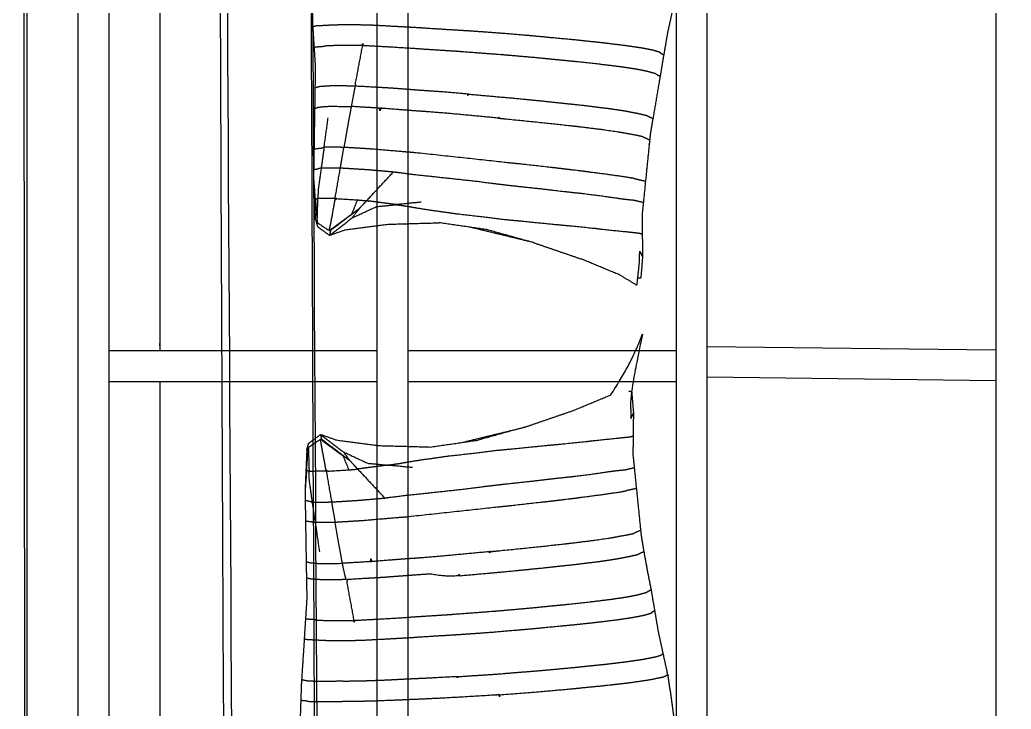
# Model space of a CAD drawing. Header units: millimetres. Extents: x 3429 to 24139, y -631 to 9878.
# Drawn here: x 7802.1 to 7899.2, y 3521.7 to 3589.3 of the extents above; entities that cross this region are included whole.
import ezdxf

# ---------------------------------------------------------------- set-up
doc = ezdxf.new("R2010")
doc.units = ezdxf.units.MM
for name, color, linetype, lineweight in [('multid_gorunus_3', 23, 'Continuous', 13), ('multid_gorunus_4', 15, 'Continuous', 9), ('multid_gorunus_5', 193, 'Continuous', 5), ('SINIR', 3, 'Continuous', 30)]:
    doc.layers.add(name, color=color, linetype=linetype, lineweight=lineweight)

# ---------------------------------------------------------------- blocks, each defined once
blk = doc.blocks.new('altlık')
at = {"layer": 'SINIR'}
blk.add_lwpolyline([(7202.782, 6086.191), (7625.316, 6086.278), (7625.32, 6186.272), (8675.317, 6186.268), (8675.317, 6032.385), (8986.536, 6032.385), (8986.536, 5221.917), (6926.031, 5220.474), (6925.315, 6086.134)], dxfattribs=at)
blk = doc.blocks.new('grup-1')
at = {"layer": 'multid_gorunus_3', "lineweight": -3}
for points, knots in [([(2560.456, 6033.167), (2560.499, 6034.164), (2560.541, 6035.16), (2560.585, 6036.175), (2560.628, 6037.19), (2560.621, 6037.639), (2560.614, 6038.087), (2560.598, 6039.086), (2560.582, 6040.085), (2560.55, 6042.082), (2560.519, 6044.08), (2560.503, 6045.078), (2560.487, 6046.077), (2560.471, 6047.095), (2560.455, 6048.114), (2560.518, 6049.094), (2560.58, 6050.074), (2560.644, 6051.074), (2560.708, 6052.074), (2560.836, 6054.074), (2560.964, 6056.074), (2560.979, 6056.309), (2560.994, 6056.545), (2561.02, 6057.325), (2561.047, 6058.105), (2561.09, 6059.396), (2561.133, 6060.688), (2561.129, 6061.433), (2561.126, 6062.179), (2561.122, 6062.969), (2561.118, 6063.758), (2561.125, 6063.985), (2561.133, 6064.212), (2561.177, 6065.499), (2561.22, 6066.786), (2561.241, 6067.541), (2561.263, 6068.295), (2561.291, 6069.317), (2561.32, 6070.34)], [-16, -16, -16, -15, -15, -14, -14, -13, -13, -12, -12, -11, -11, -10, -10, -9, -9, -8, -8, -7, -7, -6, -6, -5, -5, -4, -4, -3, -3, -2, -2, -1, -1, 0, 0, 1, 1, 2, 2, 3, 3, 3]), ([(2525.102, 6055.548), (2525.329, 6054.505), (2525.557, 6053.462), (2525.779, 6052.442), (2526.002, 6051.421), (2526.182, 6050.363), (2526.362, 6049.304), (2526.538, 6048.268), (2526.714, 6047.232), (2527.066, 6045.159), (2527.418, 6043.087), (2527.55, 6042.312), (2527.681, 6041.537), (2527.707, 6041.279), (2527.734, 6041.021), (2527.941, 6038.974), (2528.148, 6036.926), (2528.252, 6035.903), (2528.355, 6034.879), (2528.42, 6034.246), (2528.484, 6033.614), (2528.473, 6032.696), (2528.462, 6031.779), (2528.448, 6030.644), (2528.435, 6029.508), (2528.521, 6028.487), (2528.608, 6027.465), (2528.758, 6027.446), (2528.908, 6027.427)], [-7, -7, -7, -6, -6, -5, -5, -4, -4, -3, -3, -2, -2, -1, -1, 0, 0, 1, 1, 2, 2, 3, 3, 4, 4, 5, 5, 6, 6, 6.841825, 6.841825, 6.841825]), ([(2526.362, 6049.304), (2526.413, 6049.329), (2526.464, 6049.355), (2526.567, 6049.42), (2526.67, 6049.486), (2526.699, 6049.524), (2526.728, 6049.561), (2526.768, 6049.576), (2526.808, 6049.591), (2526.941, 6049.633), (2527.073, 6049.674), (2527.268, 6049.728), (2527.463, 6049.782), (2527.81, 6049.85), (2528.156, 6049.917), (2528.328, 6049.951), (2528.5, 6049.985), (2528.778, 6050.027), (2529.057, 6050.069), (2529.578, 6050.147), (2530.1, 6050.224), (2530.814, 6050.31), (2531.529, 6050.396), (2531.895, 6050.442), (2532.261, 6050.487), (2532.772, 6050.542), (2533.282, 6050.598), (2534.155, 6050.688), (2535.027, 6050.779), (2536.082, 6050.878), (2537.136, 6050.977), (2537.814, 6051.044), (2538.493, 6051.111), (2539.154, 6051.169), (2539.816, 6051.226), (2540.919, 6051.319), (2542.022, 6051.413), (2542.891, 6051.478), (2543.76, 6051.543), (2544.502, 6051.595), (2545.243, 6051.647), (2545.627, 6051.671), (2546.012, 6051.696), (2546.898, 6051.749), (2547.785, 6051.802), (2548.717, 6051.862), (2549.649, 6051.921), (2549.92, 6051.942), (2550.191, 6051.962), (2550.979, 6052.007), (2551.767, 6052.053), (2552.259, 6052.079), (2552.75, 6052.105), (2553.786, 6052.16), (2554.823, 6052.215), (2555.132, 6052.226), (2555.44, 6052.238), (2555.719, 6052.243), (2555.997, 6052.248), (2556.732, 6052.257), (2557.466, 6052.265), (2558.103, 6052.252), (2558.74, 6052.24), (2558.9, 6052.236), (2559.059, 6052.231), (2559.085, 6052.229), (2559.11, 6052.228), (2559.144, 6052.221), (2559.177, 6052.215), (2559.803, 6052.181), (2560.43, 6052.148), (2560.569, 6052.111), (2560.708, 6052.074)], [4, 4, 4, 5, 5, 6, 6, 7, 7, 8, 8, 9, 9, 10, 10, 11, 11, 12, 12, 13, 13, 14, 14, 15, 15, 16, 16, 17, 17, 18, 18, 19, 19, 20, 20, 21, 21, 22, 22, 23, 23, 24, 24, 25, 25, 26, 26, 27, 27, 28, 28, 29, 29, 30, 30, 31, 31, 32, 32, 33, 33, 34, 34, 35, 35, 36, 36, 37, 37, 38, 38, 39, 39, 40, 40, 40]), ([(2555.773, 6050.253), (2554.434, 6050.18), (2553.096, 6050.106), (2552.125, 6050.05), (2551.154, 6049.994), (2550.531, 6049.947), (2549.909, 6049.901), (2548.31, 6049.799), (2546.712, 6049.697), (2546.545, 6049.686), (2546.378, 6049.675), (2546.231, 6049.662), (2546.084, 6049.65), (2545.373, 6049.596), (2544.661, 6049.542), (2543.46, 6049.452), (2542.258, 6049.361), (2541.956, 6049.336), (2541.655, 6049.31), (2540.36, 6049.198), (2539.066, 6049.086), (2537.738, 6048.955), (2536.41, 6048.824), (2535.985, 6048.784), (2535.56, 6048.744), (2535.209, 6048.707), (2534.857, 6048.671), (2533.815, 6048.558), (2532.773, 6048.446), (2532.025, 6048.353), (2531.277, 6048.26), (2530.948, 6048.22), (2530.619, 6048.181), (2530.378, 6048.145), (2530.138, 6048.109), (2529.58, 6048.025), (2529.022, 6047.94), (2528.678, 6047.873), (2528.335, 6047.805), (2528.216, 6047.782), (2528.097, 6047.759), (2527.871, 6047.697), (2527.645, 6047.634), (2527.495, 6047.594), (2527.345, 6047.554), (2527.288, 6047.541), (2527.23, 6047.528), (2527.2, 6047.511), (2527.169, 6047.494), (2527.042, 6047.413), (2526.916, 6047.332), (2526.815, 6047.282), (2526.714, 6047.232)], [0, 0, 0, 1, 1, 2, 2, 3, 3, 4, 4, 5, 5, 6, 6, 7, 7, 8, 8, 9, 9, 10, 10, 11, 11, 12, 12, 13, 13, 14, 14, 15, 15, 16, 16, 17, 17, 18, 18, 19, 19, 20, 20, 21, 21, 22, 22, 23, 23, 24, 24, 25, 25, 26, 26, 26]), ([(2545.583, 6045.487), (2546.952, 6045.601), (2548.321, 6045.715), (2549.386, 6045.786), (2550.451, 6045.858), (2550.948, 6045.897), (2551.446, 6045.936), (2552.262, 6045.998), (2553.079, 6046.059), (2553.43, 6046.079), (2553.781, 6046.099), (2554.265, 6046.126), (2554.749, 6046.153), (2555.671, 6046.207), (2556.593, 6046.261), (2556.222, 6048.259), (2555.85, 6050.258)], [0, 0, 0, 1, 1, 2, 2, 3, 3, 4, 4, 5, 5, 6, 6, 7, 7, 8, 8, 8]), ([(2560.58, 6050.074), (2560.511, 6050.092), (2560.442, 6050.111), (2560.132, 6050.127), (2559.822, 6050.144), (2559.617, 6050.183), (2559.412, 6050.222), (2559.254, 6050.233), (2559.095, 6050.244), (2558.472, 6050.261), (2557.85, 6050.277), (2556.875, 6050.268), (2555.899, 6050.258)], [21, 21, 21, 22, 22, 23, 23, 24, 24, 25, 25, 26, 26, 27, 27, 27]), ([(2556.593, 6046.261), (2557.177, 6046.268), (2557.762, 6046.276), (2558.191, 6046.28), (2558.62, 6046.284), (2558.893, 6046.277), (2559.167, 6046.269), (2559.591, 6046.24), (2560.016, 6046.211), (2560.116, 6046.191), (2560.217, 6046.172), (2560.352, 6046.125), (2560.487, 6046.077)], [0, 0, 0, 1, 1, 2, 2, 3, 3, 4, 4, 5, 5, 6, 6, 6]), ([(2545.439, 6045.477), (2543.938, 6045.34), (2542.437, 6045.203), (2541.847, 6045.153), (2541.257, 6045.102), (2540.495, 6045.028), (2539.733, 6044.953), (2538.492, 6044.828), (2537.252, 6044.703), (2536.413, 6044.611), (2535.574, 6044.52), (2534.858, 6044.444), (2534.142, 6044.367), (2533.558, 6044.295), (2532.974, 6044.223), (2532.387, 6044.151), (2531.801, 6044.079), (2531.349, 6044.013), (2530.896, 6043.947), (2530.475, 6043.883), (2530.054, 6043.818), (2529.852, 6043.777), (2529.65, 6043.736), (2529.257, 6043.661), (2528.864, 6043.586), (2528.816, 6043.573), (2528.768, 6043.56), (2528.408, 6043.479), (2528.047, 6043.399), (2527.941, 6043.34), (2527.834, 6043.281), (2527.707, 6043.225), (2527.58, 6043.168), (2527.499, 6043.127), (2527.418, 6043.087)], [0, 0, 0, 1, 1, 2, 2, 3, 3, 4, 4, 5, 5, 6, 6, 7, 7, 8, 8, 9, 9, 10, 10, 11, 11, 12, 12, 13, 13, 14, 14, 15, 15, 16, 16, 17, 17, 17]), ([(2542.656, 6043.134), (2544.982, 6043.352), (2547.309, 6043.57), (2548.301, 6043.653), (2549.293, 6043.735), (2550.027, 6043.784), (2550.76, 6043.834), (2552.305, 6043.955), (2553.851, 6044.077), (2553.946, 6044.084), (2554.041, 6044.091)], [0, 0, 0, 1, 1, 2, 2, 3, 3, 4, 4, 5, 5, 5]), ([(2554.236, 6044.102), (2555.6, 6044.182), (2556.964, 6044.262), (2557.151, 6043.256), (2557.338, 6042.249), (2557.51, 6041.254), (2557.682, 6040.258)], [0, 0, 0, 1, 1, 2, 2, 3, 3, 3]), ([(2560.519, 6044.08), (2560.362, 6044.135), (2560.206, 6044.19), (2559.931, 6044.22), (2559.656, 6044.251), (2559.43, 6044.266), (2559.203, 6044.282), (2559.104, 6044.285), (2559.005, 6044.287), (2558.849, 6044.286), (2558.694, 6044.284), (2557.829, 6044.273), (2556.964, 6044.262)], [19, 19, 19, 20, 20, 21, 21, 22, 22, 23, 23, 24, 24, 25, 25, 25]), ([(2542.473, 6043.114), (2542.072, 6043.074), (2541.67, 6043.034), (2539.963, 6042.862), (2538.257, 6042.69), (2536.785, 6042.529), (2535.313, 6042.369), (2535.128, 6042.349), (2534.943, 6042.33), (2534.793, 6042.311), (2534.642, 6042.292), (2533.544, 6042.157), (2532.447, 6042.022), (2531.599, 6041.899), (2530.751, 6041.775), (2530.659, 6041.761), (2530.566, 6041.747), (2530.521, 6041.738), (2530.477, 6041.729), (2530.355, 6041.706), (2530.233, 6041.682), (2529.643, 6041.575), (2529.053, 6041.468), (2528.755, 6041.401), (2528.456, 6041.334), (2528.381, 6041.293), (2528.306, 6041.252), (2528.077, 6041.15), (2527.849, 6041.047), (2527.791, 6041.034), (2527.734, 6041.021)], [0, 0, 0, 1, 1, 2, 2, 3, 3, 4, 4, 5, 5, 6, 6, 7, 7, 8, 8, 9, 9, 10, 10, 11, 11, 12, 12, 13, 13, 14, 14, 15, 15, 15]), ([(2558.55, 6035.244), (2558.289, 6036.748), (2558.029, 6038.253), (2557.856, 6039.256), (2557.682, 6040.258), (2558.337, 6040.266), (2558.991, 6040.273), (2559.307, 6040.274), (2559.623, 6040.275), (2559.424, 6041.713), (2559.224, 6043.151)], [0, 0, 0, 1, 1, 2, 2, 3, 3, 4, 4, 5, 5, 5]), ([(2528.148, 6036.926), (2528.663, 6037.043), (2529.177, 6037.16), (2529.213, 6037.176), (2529.249, 6037.192), (2529.261, 6037.199), (2529.273, 6037.205), (2529.32, 6037.216), (2529.368, 6037.227), (2529.513, 6037.253), (2529.657, 6037.279), (2530.612, 6037.421), (2531.567, 6037.562), (2532.564, 6037.69), (2533.562, 6037.819), (2533.809, 6037.855), (2534.057, 6037.892), (2534.402, 6037.934), (2534.748, 6037.976), (2535.943, 6038.118), (2537.138, 6038.26), (2538.853, 6038.45), (2540.568, 6038.641), (2540.837, 6038.67), (2541.105, 6038.698), (2541.388, 6038.726), (2541.67, 6038.755), (2543.825, 6038.99), (2545.98, 6039.225), (2548.285, 6039.471), (2550.591, 6039.717), (2550.817, 6039.738), (2551.043, 6039.76), (2551.14, 6039.768), (2551.236, 6039.776), (2551.308, 6039.78), (2551.379, 6039.785), (2551.553, 6039.799), (2551.728, 6039.813), (2553.329, 6039.95), (2554.93, 6040.088), (2555.476, 6040.123), (2556.023, 6040.158), (2556.853, 6040.208), (2557.682, 6040.258)], [2, 2, 2, 3, 3, 4, 4, 5, 5, 6, 6, 7, 7, 8, 8, 9, 9, 10, 10, 11, 11, 12, 12, 13, 13, 14, 14, 15, 15, 16, 16, 17, 17, 18, 18, 19, 19, 20, 20, 21, 21, 22, 22, 23, 23, 24, 24, 24]), ([(2559.623, 6040.275), (2559.763, 6039.271), (2559.903, 6038.266), (2559.366, 6038.264), (2558.829, 6038.262), (2558.429, 6038.257), (2558.029, 6038.253)], [0, 0, 0, 1, 1, 2, 2, 3, 3, 3]), ([(2560.582, 6040.085), (2560.516, 6040.108), (2560.45, 6040.131), (2560.186, 6040.16), (2559.921, 6040.19), (2559.772, 6040.232), (2559.623, 6040.275)], [17, 17, 17, 18, 18, 19, 19, 20, 20, 20]), ([(2558.029, 6038.253), (2557.523, 6038.222), (2557.016, 6038.191), (2556.177, 6038.138), (2555.337, 6038.084), (2554.636, 6038.024), (2553.935, 6037.963), (2553.408, 6037.918), (2552.882, 6037.872), (2552.853, 6037.869), (2552.825, 6037.866), (2552.81, 6037.863), (2552.794, 6037.861), (2552.599, 6037.835), (2552.403, 6037.809), (2551.665, 6037.713), (2550.926, 6037.618), (2549.367, 6037.451), (2547.809, 6037.285), (2546.221, 6037.112), (2544.633, 6036.938), (2543.799, 6036.828), (2542.965, 6036.717), (2542.082, 6036.613), (2541.199, 6036.509), (2539.904, 6036.369), (2538.608, 6036.229), (2537.366, 6036.084), (2536.124, 6035.94), (2535.581, 6035.881), (2535.039, 6035.822), (2534.65, 6035.782), (2534.26, 6035.743), (2533.163, 6035.601), (2532.065, 6035.46), (2531.214, 6035.333), (2530.363, 6035.206), (2529.961, 6035.164), (2529.559, 6035.122), (2529.432, 6035.109), (2529.305, 6035.097), (2529.29, 6035.094), (2529.276, 6035.092), (2529.255, 6035.089), (2529.234, 6035.086), (2529.094, 6035.05), (2528.953, 6035.015), (2528.654, 6034.947), (2528.355, 6034.879)], [0, 0, 0, 1, 1, 2, 2, 3, 3, 4, 4, 5, 5, 6, 6, 7, 7, 8, 8, 9, 9, 10, 10, 11, 11, 12, 12, 13, 13, 14, 14, 15, 15, 16, 16, 17, 17, 18, 18, 19, 19, 20, 20, 21, 21, 22, 22, 23, 23, 24, 24, 24]), ([(2559.903, 6038.266), (2560.056, 6037.158), (2560.21, 6036.051), (2560.221, 6035.653), (2560.233, 6035.254), (2560.353, 6035.21), (2560.473, 6035.165), (2560.551, 6036.178), (2560.628, 6037.19)], [0, 0, 0, 1, 1, 2, 2, 3, 3, 4, 4, 4]), ([(2560.614, 6038.087), (2560.593, 6038.095), (2560.573, 6038.102), (2560.491, 6038.111), (2560.409, 6038.12), (2560.156, 6038.193), (2559.903, 6038.266)], [17, 17, 17, 18, 18, 19, 19, 20, 20, 20]), ([(2550.107, 6034.887), (2551.33, 6034.767), (2552.554, 6034.647), (2553.394, 6034.755), (2554.234, 6034.864), (2554.804, 6034.94), (2555.373, 6035.015), (2555.417, 6035.023), (2555.462, 6035.03), (2554.144, 6036.448), (2552.825, 6037.866)], [0, 0, 0, 1, 1, 2, 2, 3, 3, 4, 4, 5, 5, 5]), ([(2552.554, 6034.647), (2551.915, 6034.555), (2551.277, 6034.463), (2551.082, 6034.424), (2550.888, 6034.385), (2550.18, 6034.27), (2549.472, 6034.156), (2548.103, 6033.962), (2546.733, 6033.768), (2545.386, 6033.614), (2544.038, 6033.461), (2542.978, 6033.329), (2541.919, 6033.197), (2541.054, 6033.115), (2540.189, 6033.034), (2538.579, 6032.871), (2536.969, 6032.709), (2536.175, 6032.635), (2535.38, 6032.561), (2534.22, 6032.444), (2533.061, 6032.326), (2532.935, 6032.31), (2532.809, 6032.294), (2532.712, 6032.279), (2532.614, 6032.265), (2531.245, 6032.123), (2529.875, 6031.981), (2529.444, 6031.937), (2529.012, 6031.893), (2528.962, 6031.886), (2528.913, 6031.879), (2528.842, 6031.868), (2528.772, 6031.858), (2528.617, 6031.818), (2528.462, 6031.779)], [0, 0, 0, 1, 1, 2, 2, 3, 3, 4, 4, 5, 5, 6, 6, 7, 7, 8, 8, 9, 9, 10, 10, 11, 11, 12, 12, 13, 13, 14, 14, 15, 15, 16, 16, 17, 17, 17]), ([(2555.462, 6035.03), (2555.84, 6034.624), (2556.217, 6034.219), (2556.553, 6033.78), (2556.888, 6033.342), (2555.688, 6033.899), (2554.488, 6034.456), (2553.521, 6034.551), (2552.554, 6034.647)], [0, 0, 0, 1, 1, 2, 2, 3, 3, 4, 4, 4]), ([(2558.378, 6035.233), (2557.361, 6035.171), (2556.345, 6035.11), (2555.986, 6035.078), (2555.627, 6035.047), (2555.544, 6035.039), (2555.462, 6035.03)], [0, 0, 0, 1, 1, 2, 2, 3, 3, 3]), ([(2556.217, 6034.219), (2556.564, 6033.973), (2556.91, 6033.727), (2556.627, 6034.418), (2556.345, 6035.11)], [0, 0, 0, 1, 1, 2, 2, 2]), ([(2558.573, 6035.107), (2558.85, 6033.61), (2559.127, 6032.113), (2558.018, 6032.92), (2556.91, 6033.727)], [0, 0, 0, 1, 1, 2, 2, 2]), ([(2558.585, 6035.245), (2558.699, 6035.245), (2558.814, 6035.245), (2559.523, 6035.25), (2560.233, 6035.254)], [0, 0, 0, 1, 1, 2, 2, 2]), ([(2560.473, 6035.165), (2560.386, 6034.026), (2560.299, 6032.886), (2560.266, 6034.07), (2560.233, 6035.254)], [0, 0, 0, 1, 1, 2, 2, 2]), ([(2556.217, 6034.219), (2557.603, 6033.169), (2558.989, 6032.119), (2559.042, 6031.876), (2559.095, 6031.634), (2557.992, 6032.488), (2556.888, 6033.342)], [0, 0, 0, 1, 1, 2, 2, 3, 3, 3]), ([(2539.156, 6030.94), (2539.156, 6030.94), (2539.156, 6030.94), (2542.215, 6031.682), (2545.274, 6032.424)], [0.9999745, 0.9999745, 0.9999745, 1, 1, 1.816281, 1.816281, 1.816281]), ([(2560.456, 6033.167), (2560.366, 6032.835), (2560.276, 6032.502), (2559.686, 6032.068), (2559.095, 6031.634), (2558.319, 6031.911), (2557.542, 6032.188), (2555.509, 6032.455), (2553.475, 6032.723), (2550.916, 6032.796), (2548.356, 6032.869)], [-2, -2, -2, -1, -1, 0, 0, 1, 1, 2, 2, 3, 3, 3]), ([(2560.456, 6033.167), (2560.378, 6033.027), (2560.299, 6032.886), (2559.713, 6032.5), (2559.127, 6032.113), (2559.058, 6032.116), (2558.989, 6032.119)], [0, 0, 0, 1, 1, 2, 2, 3, 3, 3]), ([(2530.685, 6027.77), (2529.833, 6027.263), (2528.982, 6026.756), (2528.862, 6027.848), (2528.742, 6028.939), (2528.726, 6029.514), (2528.711, 6030.09)], [-1, -1, -1, 0, 0, 1, 1, 2, 2, 2]), ([(2531.548, 6015.997), (2529.283, 6019.476), (2528.432, 6022.033), (2529.725, 6015.919), (2529.605, 6014.828), (2529.59, 6014.252), (2529.574, 6013.677)], [-1, -1, -1, 0, 0, 1, 1, 2, 2, 2]), ([(2525.965, 5988.619), (2526.193, 5989.662), (2526.42, 5990.705), (2526.643, 5991.725), (2526.866, 5992.745), (2527.046, 5993.804), (2527.225, 5994.863), (2527.401, 5995.899), (2527.577, 5996.935), (2527.929, 5998.608), (2528.282, 6000.68), (2528.413, 6001.455), (2528.545, 6002.23), (2528.571, 6002.488), (2528.597, 6002.746), (2528.804, 6004.793), (2529.012, 6006.841), (2529.115, 6007.864), (2529.219, 6008.888), (2529.283, 6009.52), (2529.347, 6010.153), (2529.336, 6011.07), (2529.325, 6011.988), (2529.312, 6013.123), (2529.298, 6014.258), (2529.385, 6015.28), (2529.472, 6016.302), (2529.622, 6016.321), (2529.772, 6016.339)], [-7, -7, -7, -6, -6, -5, -5, -4, -4, -3, -3, -2, -2, -1, -1, 0, 0, 1, 1, 2, 2, 3, 3, 4, 4, 5, 5, 6, 6, 6.842202, 6.842202, 6.842202]), ([(2553.417, 6009.12), (2552.779, 6009.212), (2552.141, 6009.304), (2551.946, 6009.343), (2551.751, 6009.381), (2551.043, 6009.496), (2550.335, 6009.611), (2548.966, 6009.805), (2547.597, 6009.999), (2546.249, 6010.152), (2544.901, 6010.306), (2543.842, 6010.438), (2542.783, 6010.57), (2541.917, 6010.652), (2541.052, 6010.733), (2539.443, 6010.896), (2537.833, 6011.058), (2537.038, 6011.132), (2536.243, 6011.205), (2535.084, 6011.323), (2533.925, 6011.44), (2533.799, 6011.457), (2533.673, 6011.473), (2533.575, 6011.487), (2533.478, 6011.502), (2532.108, 6011.644), (2530.739, 6011.786), (2530.307, 6011.83), (2529.876, 6011.874), (2529.826, 6011.881), (2529.776, 6011.888), (2529.706, 6011.899), (2529.635, 6011.909), (2529.48, 6011.948), (2529.325, 6011.988)], [0, 0, 0, 1, 1, 2, 2, 3, 3, 4, 4, 5, 5, 6, 6, 7, 7, 8, 8, 9, 9, 10, 10, 11, 11, 12, 12, 13, 13, 14, 14, 15, 15, 16, 16, 17, 17, 17]), ([(2546.137, 6011.343), (2543.078, 6012.085), (2540.019, 6012.827), (2540.019, 6012.827), (2540.019, 6012.827)], [1.1837403, 1.1837403, 1.1837403, 2, 2, 2.0002118, 2.0002118, 2.0002118]), ([(2561.319, 6010.6), (2561.229, 6010.932), (2561.139, 6011.264), (2560.549, 6011.699), (2559.959, 6012.133), (2559.182, 6011.856), (2558.406, 6011.579), (2556.372, 6011.312), (2554.339, 6011.044), (2551.779, 6010.971), (2549.22, 6010.898)], [-2, -2, -2, -1, -1, 0, 0, 1, 1, 2, 2, 3, 3, 3]), ([(2557.081, 6009.548), (2558.467, 6010.598), (2559.853, 6011.648), (2559.906, 6011.891), (2559.959, 6012.133), (2558.855, 6011.279), (2557.752, 6010.425)], [0, 0, 0, 1, 1, 2, 2, 3, 3, 3]), ([(2559.437, 6008.66), (2559.714, 6010.157), (2559.99, 6011.654), (2558.882, 6010.847), (2557.774, 6010.04)], [0, 0, 0, 1, 1, 2, 2, 2]), ([(2561.319, 6010.6), (2561.241, 6010.74), (2561.163, 6010.881), (2560.577, 6011.267), (2559.99, 6011.654), (2559.922, 6011.651), (2559.853, 6011.648)], [0, 0, 0, 1, 1, 2, 2, 3, 3, 3]), ([(2556.326, 6008.736), (2556.703, 6009.142), (2557.081, 6009.548), (2557.416, 6009.987), (2557.752, 6010.425), (2556.552, 6009.868), (2555.352, 6009.311), (2554.385, 6009.216), (2553.417, 6009.12)], [0, 0, 0, 1, 1, 2, 2, 3, 3, 4, 4, 4]), ([(2561.337, 6008.602), (2561.25, 6009.741), (2561.163, 6010.881), (2561.13, 6009.697), (2561.096, 6008.513)], [0, 0, 0, 1, 1, 2, 2, 2]), ([(2561.319, 6010.6), (2561.362, 6009.603), (2561.405, 6008.606), (2561.448, 6007.592), (2561.491, 6006.577), (2561.484, 6006.128), (2561.477, 6005.68), (2561.461, 6004.681), (2561.446, 6003.682), (2561.414, 6001.685), (2561.382, 5999.687), (2561.367, 5998.689), (2561.351, 5998.09), (2561.335, 5997.071), (2561.319, 5996.053), (2561.381, 5995.073), (2561.444, 5994.093), (2561.508, 5993.093), (2561.572, 5992.093), (2561.7, 5990.093), (2561.828, 5988.093), (2561.843, 5987.858), (2561.858, 5987.622), (2561.884, 5986.842), (2561.91, 5986.062), (2561.953, 5984.771), (2561.997, 5983.479), (2561.993, 5982.734), (2561.989, 5981.988), (2561.985, 5981.198), (2561.981, 5980.408), (2561.989, 5980.181), (2561.997, 5979.954), (2562.04, 5978.667), (2562.084, 5977.381), (2562.105, 5976.626), (2562.126, 5975.871), (2562.155, 5974.849), (2562.183, 5973.827)], [-16, -16, -16, -15, -15, -14, -14, -13, -13, -12, -12, -11, -11, -10, -10, -9, -9, -8, -8, -7, -7, -6, -6, -5, -5, -4, -4, -3, -3, -2, -2, -1, -1, 0, 0, 1, 1, 2, 2, 3, 3, 3]), ([(2550.97, 6008.879), (2552.194, 6009), (2553.417, 6009.12), (2554.258, 6009.012), (2555.098, 6008.903), (2555.667, 6008.827), (2556.236, 6008.752), (2556.281, 6008.744), (2556.326, 6008.736), (2555.007, 6007.319), (2553.689, 6005.901)], [0, 0, 0, 1, 1, 2, 2, 3, 3, 4, 4, 5, 5, 5]), ([(2557.081, 6009.548), (2557.427, 6009.794), (2557.774, 6010.04), (2557.491, 6009.349), (2557.208, 6008.657)], [0, 0, 0, 1, 1, 2, 2, 2]), ([(2558.893, 6005.514), (2558.386, 6005.545), (2557.88, 6005.575), (2557.04, 6005.629), (2556.201, 6005.683), (2555.5, 6005.743), (2554.799, 6005.803), (2554.272, 6005.849), (2553.745, 6005.895), (2553.717, 6005.898), (2553.689, 6005.901), (2553.673, 6005.904), (2553.658, 6005.906), (2553.462, 6005.932), (2553.267, 6005.958), (2552.528, 6006.054), (2551.79, 6006.149), (2550.231, 6006.316), (2548.672, 6006.482), (2547.084, 6006.655), (2545.497, 6006.828), (2544.662, 6006.939), (2543.828, 6007.05), (2542.945, 6007.154), (2542.062, 6007.258), (2540.767, 6007.398), (2539.472, 6007.538), (2538.23, 6007.682), (2536.987, 6007.827), (2536.445, 6007.886), (2535.902, 6007.945), (2535.513, 6007.985), (2535.124, 6008.024), (2534.026, 6008.166), (2532.929, 6008.307), (2532.078, 6008.434), (2531.227, 6008.561), (2530.824, 6008.603), (2530.422, 6008.645), (2530.295, 6008.657), (2530.169, 6008.67), (2530.154, 6008.672), (2530.139, 6008.675), (2530.119, 6008.678), (2530.098, 6008.681), (2529.957, 6008.716), (2529.816, 6008.752), (2529.518, 6008.82), (2529.219, 6008.888)], [0, 0, 0, 1, 1, 2, 2, 3, 3, 4, 4, 5, 5, 6, 6, 7, 7, 8, 8, 9, 9, 10, 10, 11, 11, 12, 12, 13, 13, 14, 14, 15, 15, 16, 16, 17, 17, 18, 18, 19, 19, 20, 20, 21, 21, 22, 22, 23, 23, 24, 24, 24]), ([(2559.241, 6008.534), (2558.225, 6008.595), (2557.208, 6008.657), (2556.849, 6008.689), (2556.49, 6008.72), (2556.408, 6008.728), (2556.326, 6008.736)], [0, 0, 0, 1, 1, 2, 2, 3, 3, 3]), ([(2559.413, 6008.523), (2559.153, 6007.018), (2558.893, 6005.514), (2558.719, 6004.511), (2558.546, 6003.509), (2559.2, 6003.501), (2559.855, 6003.494), (2560.171, 6003.493), (2560.487, 6003.492), (2560.287, 6002.054), (2560.087, 6000.616)], [0, 0, 0, 1, 1, 2, 2, 3, 3, 4, 4, 5, 5, 5]), ([(2559.448, 6008.522), (2559.563, 6008.522), (2559.677, 6008.521), (2560.387, 6008.517), (2561.096, 6008.513)], [0, 0, 0, 1, 1, 2, 2, 2]), ([(2560.766, 6005.501), (2560.92, 6006.608), (2561.074, 6007.716), (2561.085, 6008.114), (2561.096, 6008.513), (2561.217, 6008.557), (2561.337, 6008.602), (2561.414, 6007.589), (2561.491, 6006.577)], [0, 0, 0, 1, 1, 2, 2, 3, 3, 4, 4, 4]), ([(2529.012, 6006.841), (2529.526, 6006.724), (2530.041, 6006.607), (2530.077, 6006.591), (2530.113, 6006.575), (2530.125, 6006.568), (2530.137, 6006.561), (2530.184, 6006.551), (2530.231, 6006.54), (2530.376, 6006.514), (2530.521, 6006.488), (2531.476, 6006.346), (2532.431, 6006.205), (2533.428, 6006.077), (2534.425, 6005.948), (2534.673, 6005.912), (2534.92, 6005.875), (2535.266, 6005.833), (2535.611, 6005.79), (2536.806, 6005.649), (2538.002, 6005.507), (2539.717, 6005.317), (2541.432, 6005.126), (2541.7, 6005.097), (2541.969, 6005.069), (2542.251, 6005.04), (2542.533, 6005.012), (2544.688, 6004.777), (2546.843, 6004.542), (2549.149, 6004.296), (2551.454, 6004.05), (2551.681, 6004.029), (2551.907, 6004.007), (2552.003, 6003.999), (2552.1, 6003.991), (2552.171, 6003.986), (2552.243, 6003.982), (2552.417, 6003.968), (2552.591, 6003.954), (2554.192, 6003.817), (2555.793, 6003.679), (2556.34, 6003.644), (2556.887, 6003.609), (2557.716, 6003.559), (2558.546, 6003.509)], [2, 2, 2, 3, 3, 4, 4, 5, 5, 6, 6, 7, 7, 8, 8, 9, 9, 10, 10, 11, 11, 12, 12, 13, 13, 14, 14, 15, 15, 16, 16, 17, 17, 18, 18, 19, 19, 20, 20, 21, 21, 22, 22, 23, 23, 24, 24, 24]), ([(2560.487, 6003.492), (2560.627, 6004.496), (2560.766, 6005.501), (2560.229, 6005.503), (2559.692, 6005.505), (2559.292, 6005.51), (2558.893, 6005.514)], [0, 0, 0, 1, 1, 2, 2, 3, 3, 3]), ([(2561.477, 6005.68), (2561.457, 6005.672), (2561.436, 6005.665), (2561.354, 6005.656), (2561.272, 6005.647), (2561.019, 6005.574), (2560.766, 6005.501)], [17, 17, 17, 18, 18, 19, 19, 20, 20, 20]), ([(2555.1, 5999.665), (2556.464, 5999.585), (2557.827, 5999.504), (2558.014, 6000.511), (2558.201, 6001.518), (2558.373, 6002.513), (2558.546, 6003.509)], [0, 0, 0, 1, 1, 2, 2, 3, 3, 3]), ([(2561.446, 6003.682), (2561.38, 6003.659), (2561.314, 6003.636), (2561.049, 6003.607), (2560.785, 6003.577), (2560.636, 6003.534), (2560.487, 6003.492)], [17, 17, 17, 18, 18, 19, 19, 20, 20, 20]), ([(2543.337, 6000.653), (2542.935, 6000.693), (2542.534, 6000.733), (2540.827, 6000.905), (2539.12, 6001.077), (2537.648, 6001.238), (2536.177, 6001.398), (2535.992, 6001.418), (2535.807, 6001.437), (2535.656, 6001.456), (2535.506, 6001.475), (2534.408, 6001.61), (2533.31, 6001.745), (2532.463, 6001.868), (2531.615, 6001.992), (2531.522, 6002.006), (2531.43, 6002.02), (2531.385, 6002.029), (2531.341, 6002.038), (2531.218, 6002.061), (2531.096, 6002.085), (2530.507, 6002.192), (2529.917, 6002.299), (2529.618, 6002.366), (2529.32, 6002.432), (2529.245, 6002.474), (2529.17, 6002.515), (2528.941, 6002.617), (2528.712, 6002.72), (2528.655, 6002.733), (2528.597, 6002.746)], [0, 0, 0, 1, 1, 2, 2, 3, 3, 4, 4, 5, 5, 6, 6, 7, 7, 8, 8, 9, 9, 10, 10, 11, 11, 12, 12, 13, 13, 14, 14, 15, 15, 15]), ([(2546.302, 5998.29), (2544.801, 5998.427), (2543.301, 5998.563), (2542.711, 5998.614), (2542.121, 5998.664), (2541.359, 5998.739), (2540.596, 5998.814), (2539.356, 5998.939), (2538.115, 5999.064), (2537.277, 5999.155), (2536.438, 5999.247), (2535.722, 5999.323), (2535.005, 5999.4), (2534.421, 5999.472), (2533.837, 5999.544), (2533.251, 5999.616), (2532.665, 5999.688), (2532.212, 5999.754), (2531.76, 5999.82), (2531.339, 5999.884), (2530.918, 5999.949), (2530.716, 5999.99), (2530.514, 6000.031), (2530.121, 6000.106), (2529.728, 6000.181), (2529.68, 6000.194), (2529.631, 6000.207), (2529.271, 6000.287), (2528.911, 6000.368), (2528.804, 6000.427), (2528.698, 6000.485), (2528.571, 6000.542), (2528.443, 6000.599), (2528.362, 6000.639), (2528.282, 6000.68)], [0, 0, 0, 1, 1, 2, 2, 3, 3, 4, 4, 5, 5, 6, 6, 7, 7, 8, 8, 9, 9, 10, 10, 11, 11, 12, 12, 13, 13, 14, 14, 15, 15, 16, 16, 17, 17, 17]), ([(2543.52, 6000.633), (2545.846, 6000.415), (2548.172, 6000.197), (2549.164, 6000.114), (2550.157, 6000.032), (2550.89, 5999.982), (2551.624, 5999.933), (2553.169, 5999.812), (2554.714, 5999.69), (2554.81, 5999.683), (2554.905, 5999.676)], [0, 0, 0, 1, 1, 2, 2, 3, 3, 4, 4, 5, 5, 5]), ([(2561.382, 5999.687), (2561.226, 5999.632), (2561.069, 5999.577), (2560.795, 5999.547), (2560.52, 5999.516), (2560.293, 5999.501), (2560.067, 5999.485), (2559.968, 5999.482), (2559.868, 5999.48), (2559.713, 5999.481), (2559.557, 5999.483), (2558.692, 5999.494), (2557.827, 5999.504)], [19, 19, 19, 20, 20, 21, 21, 22, 22, 23, 23, 24, 24, 25, 25, 25]), ([(2546.447, 5998.279), (2547.816, 5998.166), (2549.185, 5998.452), (2550.25, 5998.38), (2551.314, 5998.309), (2551.812, 5998.27), (2552.31, 5998.231), (2553.126, 5998.169), (2553.942, 5998.108), (2554.293, 5998.088), (2554.644, 5998.067), (2555.128, 5998.041), (2555.612, 5998.014), (2556.534, 5997.96), (2557.456, 5997.906), (2557.085, 5995.908), (2556.714, 5993.909)], [0, 0, 0, 1, 1, 2, 2, 3, 3, 4, 4, 5, 5, 6, 6, 7, 7, 8, 8, 8]), ([(2557.456, 5997.906), (2558.041, 5997.899), (2558.626, 5997.891), (2559.055, 5997.887), (2559.483, 5997.883), (2559.757, 5997.89), (2560.031, 5997.898), (2560.455, 5997.927), (2560.879, 5997.956), (2560.98, 5997.975), (2561.081, 5997.995), (2561.216, 5998.042), (2561.351, 5998.09)], [0, 0, 0, 1, 1, 2, 2, 3, 3, 4, 4, 5, 5, 6, 6, 6]), ([(2556.637, 5993.914), (2555.298, 5993.987), (2553.959, 5994.061), (2552.988, 5994.117), (2552.017, 5994.173), (2551.395, 5994.219), (2550.772, 5994.266), (2549.174, 5994.368), (2547.575, 5994.47), (2547.408, 5994.481), (2547.242, 5994.492), (2547.094, 5994.505), (2546.947, 5994.517), (2546.236, 5994.571), (2545.525, 5994.625), (2544.323, 5994.715), (2543.121, 5994.806), (2542.82, 5994.831), (2542.518, 5994.857), (2541.224, 5994.969), (2539.929, 5995.08), (2538.601, 5995.212), (2537.274, 5995.343), (2536.849, 5995.383), (2536.424, 5995.423), (2536.072, 5995.46), (2535.72, 5995.496), (2534.678, 5995.609), (2533.636, 5995.721), (2532.889, 5995.814), (2532.141, 5995.907), (2531.811, 5995.947), (2531.482, 5995.986), (2531.242, 5996.022), (2531.002, 5996.058), (2530.444, 5996.142), (2529.886, 5996.227), (2529.542, 5996.294), (2529.198, 5996.361), (2529.079, 5996.385), (2528.961, 5996.408), (2528.734, 5996.47), (2528.508, 5996.533), (2528.358, 5996.573), (2528.209, 5996.613), (2528.151, 5996.626), (2528.094, 5996.639), (2528.063, 5996.656), (2528.033, 5996.673), (2527.906, 5996.754), (2527.779, 5996.835), (2527.678, 5996.885), (2527.577, 5996.935)], [0, 0, 0, 1, 1, 2, 2, 3, 3, 4, 4, 5, 5, 6, 6, 7, 7, 8, 8, 9, 9, 10, 10, 11, 11, 12, 12, 13, 13, 14, 14, 15, 15, 16, 16, 17, 17, 18, 18, 19, 19, 20, 20, 21, 21, 22, 22, 23, 23, 24, 24, 25, 25, 26, 26, 26]), ([(2527.225, 5994.863), (2527.276, 5994.838), (2527.327, 5994.812), (2527.43, 5994.746), (2527.533, 5994.681), (2527.562, 5994.643), (2527.591, 5994.606), (2527.631, 5994.591), (2527.672, 5994.576), (2527.804, 5994.534), (2527.937, 5994.493), (2528.132, 5994.439), (2528.327, 5994.385), (2528.673, 5994.317), (2529.02, 5994.249), (2529.192, 5994.216), (2529.363, 5994.182), (2529.642, 5994.14), (2529.92, 5994.098), (2530.442, 5994.02), (2530.963, 5993.943), (2531.678, 5993.856), (2532.393, 5993.77), (2532.759, 5993.725), (2533.125, 5993.679), (2533.635, 5993.624), (2534.145, 5993.569), (2535.018, 5993.479), (2535.891, 5993.388), (2536.945, 5993.289), (2537.999, 5993.19), (2538.678, 5993.123), (2539.356, 5993.055), (2540.018, 5992.998), (2540.679, 5992.941), (2541.782, 5992.848), (2542.885, 5992.754), (2543.755, 5992.689), (2544.624, 5992.624), (2545.365, 5992.572), (2546.107, 5992.52), (2546.491, 5992.496), (2546.875, 5992.471), (2547.762, 5992.418), (2548.649, 5992.365), (2549.581, 5992.305), (2550.513, 5992.246), (2550.784, 5992.225), (2551.055, 5992.205), (2551.843, 5992.16), (2552.631, 5992.114), (2553.122, 5992.088), (2553.613, 5992.061), (2554.65, 5992.007), (2555.687, 5991.952), (2555.995, 5991.94), (2556.304, 5991.929), (2556.582, 5991.924), (2556.861, 5991.919), (2557.595, 5991.91), (2558.33, 5991.902), (2558.967, 5991.914), (2559.604, 5991.927), (2559.763, 5991.931), (2559.923, 5991.936), (2559.948, 5991.937), (2559.974, 5991.939), (2560.007, 5991.945), (2560.04, 5991.952), (2560.667, 5991.985), (2561.293, 5992.019), (2561.433, 5992.056), (2561.572, 5992.093)], [4, 4, 4, 5, 5, 6, 6, 7, 7, 8, 8, 9, 9, 10, 10, 11, 11, 12, 12, 13, 13, 14, 14, 15, 15, 16, 16, 17, 17, 18, 18, 19, 19, 20, 20, 21, 21, 22, 22, 23, 23, 24, 24, 25, 25, 26, 26, 27, 27, 28, 28, 29, 29, 30, 30, 31, 31, 32, 32, 33, 33, 34, 34, 35, 35, 36, 36, 37, 37, 38, 38, 39, 39, 40, 40, 40]), ([(2561.444, 5994.093), (2561.375, 5994.074), (2561.306, 5994.056), (2560.996, 5994.04), (2560.686, 5994.023), (2560.481, 5993.984), (2560.276, 5993.945), (2560.117, 5993.934), (2559.959, 5993.923), (2559.336, 5993.906), (2558.713, 5993.89), (2557.738, 5993.899), (2556.763, 5993.908)], [21, 21, 21, 22, 22, 23, 23, 24, 24, 25, 25, 26, 26, 27, 27, 27]), ([(2546.526, 5988.402), (2545.13, 5988.491), (2543.734, 5988.581), (2543.154, 5988.621), (2542.573, 5988.662), (2541.526, 5988.748), (2540.478, 5988.835), (2539.537, 5988.909), (2538.595, 5988.984), (2537.891, 5989.047), (2537.186, 5989.11), (2536.151, 5989.207), (2535.115, 5989.305), (2534.314, 5989.388), (2533.512, 5989.472), (2532.905, 5989.532), (2532.297, 5989.593), (2531.817, 5989.648), (2531.337, 5989.704), (2530.697, 5989.781), (2530.057, 5989.859), (2529.573, 5989.93), (2529.09, 5990.002), (2528.731, 5990.053), (2528.371, 5990.104), (2528.096, 5990.159), (2527.822, 5990.213), (2527.464, 5990.286), (2527.105, 5990.359), (2526.958, 5990.405), (2526.812, 5990.451), (2526.646, 5990.513), (2526.481, 5990.575)], [0, 0, 0, 1, 1, 2, 2, 3, 3, 4, 4, 5, 5, 6, 6, 7, 7, 8, 8, 9, 9, 10, 10, 11, 11, 12, 12, 13, 13, 14, 14, 15, 15, 16, 16, 16]), ([(2525.121, 5965.038), (2525.049, 5965.595), (2524.977, 5966.153), (2524.788, 5967.615), (2524.598, 5969.078), (2524.57, 5969.655), (2524.542, 5970.232), (2524.492, 5971.253), (2524.442, 5972.274), (2524.406, 5973.013), (2524.369, 5973.753), (2524.429, 5975.052), (2524.488, 5976.352), (2524.516, 5976.977), (2524.545, 5977.603), (2524.588, 5977.995), (2524.631, 5978.386), (2524.755, 5979.513), (2524.879, 5980.641), (2524.991, 5981.546), (2525.103, 5982.451), (2525.155, 5982.877), (2525.208, 5983.303), (2525.286, 5983.898), (2525.365, 5984.494), (2525.427, 5984.968), (2525.49, 5985.443), (2525.581, 5986.125), (2525.673, 5986.808), (2525.718, 5987.066), (2525.762, 5987.324), (2525.849, 5987.905), (2525.936, 5988.485)], [-11, -11, -11, -10, -10, -9, -9, -8, -8, -7, -7, -6, -6, -5, -5, -4, -4, -3, -3, -2, -2, -1, -1, 0, 0, 1, 1, 2, 2, 3, 3, 4, 4, 5, 5, 5]), ([(2542.452, 5986.618), (2542.366, 5986.625), (2542.28, 5986.632), (2540.352, 5986.784), (2538.425, 5986.936), (2536.983, 5987.065), (2535.541, 5987.194), (2535.207, 5987.225), (2534.873, 5987.257), (2534.614, 5987.284), (2534.356, 5987.311), (2533.164, 5987.429), (2531.972, 5987.548), (2531.032, 5987.657), (2530.091, 5987.766), (2529.876, 5987.792), (2529.662, 5987.818), (2529.5, 5987.842), (2529.338, 5987.866), (2528.619, 5987.968), (2527.901, 5988.07), (2527.353, 5988.179), (2526.805, 5988.289), (2526.655, 5988.319), (2526.505, 5988.35), (2526.443, 5988.369), (2526.382, 5988.388), (2526.312, 5988.414), (2526.243, 5988.44), (2526.106, 5988.526), (2525.968, 5988.611)], [0, 0, 0, 1, 1, 2, 2, 3, 3, 4, 4, 5, 5, 6, 6, 7, 7, 8, 8, 9, 9, 10, 10, 11, 11, 12, 12, 13, 13, 14, 14, 15, 15, 15]), ([(2546.682, 5988.392), (2547.839, 5988.329), (2548.997, 5988.266), (2549.519, 5988.241), (2550.042, 5988.216), (2550.876, 5988.179), (2551.709, 5988.142), (2552.31, 5988.11), (2552.91, 5988.078), (2553.208, 5988.062), (2553.507, 5988.046), (2554.491, 5988.009), (2555.476, 5987.972), (2556.365, 5987.955), (2557.254, 5987.939), (2557.409, 5987.938), (2557.565, 5987.936), (2557.755, 5987.94), (2557.946, 5987.943), (2558.697, 5987.937), (2559.448, 5987.932), (2559.945, 5987.931), (2560.443, 5987.931), (2560.816, 5987.944), (2561.188, 5987.957), (2561.447, 5988.009), (2561.706, 5988.061), (2561.767, 5988.077), (2561.828, 5988.093)], [0, 0, 0, 1, 1, 2, 2, 3, 3, 4, 4, 5, 5, 6, 6, 7, 7, 8, 8, 9, 9, 10, 10, 11, 11, 12, 12, 13, 13, 14, 14, 14]), ([(2542.547, 5986.611), (2542.67, 5986.603), (2542.793, 5986.595), (2544.616, 5986.486), (2546.439, 5986.376), (2547.183, 5986.336), (2547.926, 5986.295), (2548.874, 5986.25), (2549.821, 5986.205), (2550.88, 5986.158), (2551.938, 5986.111), (2552.188, 5986.102), (2552.437, 5986.093), (2552.501, 5986.09), (2552.565, 5986.087), (2552.652, 5986.084), (2552.739, 5986.08), (2553.906, 5986.035), (2555.072, 5985.99), (2555.951, 5985.975), (2556.831, 5985.959), (2556.985, 5985.959), (2557.139, 5985.959), (2557.309, 5985.956), (2557.48, 5985.953), (2558.142, 5985.942), (2558.803, 5985.931), (2558.996, 5985.929), (2559.189, 5985.928), (2559.962, 5985.928), (2560.734, 5985.927), (2560.896, 5985.933), (2561.057, 5985.939), (2561.231, 5985.974), (2561.406, 5986.009), (2561.658, 5986.035), (2561.91, 5986.062)], [0, 0, 0, 1, 1, 2, 2, 3, 3, 4, 4, 5, 5, 6, 6, 7, 7, 8, 8, 9, 9, 10, 10, 11, 11, 12, 12, 13, 13, 14, 14, 15, 15, 16, 16, 17, 17, 18, 18, 18])]:
    blk.add_open_spline(points, degree=2, knots=knots, dxfattribs=at)
for points in [[(2555.773, 6050.253), (2555.795, 6050.343), (2555.818, 6050.433)], [(2555.773, 6050.253), (2555.812, 6050.256), (2555.85, 6050.258)], [(2555.899, 6050.258), (2555.859, 6050.346), (2555.818, 6050.433)], [(2555.899, 6050.258), (2555.875, 6050.258), (2555.85, 6050.258)], [(2556.593, 6046.261), (2556.778, 6045.262), (2556.964, 6044.262)], [(2545.439, 6045.477), (2545.511, 6045.482), (2545.583, 6045.487)], [(2545.439, 6045.477), (2545.502, 6045.412), (2545.566, 6045.348)], [(2545.583, 6045.487), (2545.575, 6045.418), (2545.566, 6045.348)], [(2554.041, 6044.091), (2554.082, 6044.094), (2554.123, 6044.096)], [(2554.041, 6044.091), (2554.105, 6043.961), (2554.169, 6043.831)], [(2554.236, 6044.102), (2554.18, 6044.099), (2554.123, 6044.096)], [(2554.236, 6044.102), (2554.202, 6043.967), (2554.169, 6043.831)], [(2542.473, 6043.114), (2542.482, 6043.16), (2542.49, 6043.205)], [(2542.473, 6043.114), (2542.518, 6043.119), (2542.562, 6043.124)], [(2542.656, 6043.134), (2542.573, 6043.17), (2542.49, 6043.205)], [(2542.656, 6043.134), (2542.609, 6043.129), (2542.562, 6043.124)], [(2558.378, 6035.233), (2558.442, 6035.237), (2558.505, 6035.242)], [(2558.573, 6035.107), (2558.476, 6035.17), (2558.378, 6035.233)], [(2558.55, 6035.244), (2558.527, 6035.243), (2558.505, 6035.242)], [(2558.585, 6035.245), (2558.567, 6035.244), (2558.55, 6035.244)], [(2558.585, 6035.245), (2558.579, 6035.176), (2558.573, 6035.107)], [(2560.541, 6035.16), (2560.507, 6035.163), (2560.473, 6035.165)], [(2543.686, 6032.195), (2546.021, 6032.532), (2548.356, 6032.869)], [(2539.156, 6030.94), (2541.421, 6031.567), (2543.686, 6032.195)], [(2539.156, 6030.94), (2536.803, 6030.132), (2534.451, 6029.323)], [(2528.711, 6030.09), (2528.573, 6029.799), (2528.435, 6029.508)], [(2530.685, 6027.77), (2532.568, 6028.547), (2534.45, 6029.323)], [(2535.314, 6014.443), (2533.431, 6015.22), (2531.548, 6015.997)], [(2529.574, 6013.677), (2529.436, 6013.968), (2529.298, 6014.258)], [(2540.019, 6012.827), (2537.667, 6013.635), (2535.314, 6014.443)], [(2540.019, 6012.827), (2542.284, 6012.2), (2544.549, 6011.572)], [(2549.22, 6010.898), (2546.884, 6011.235), (2544.549, 6011.572)], [(2559.437, 6008.66), (2559.339, 6008.597), (2559.241, 6008.534)], [(2559.241, 6008.534), (2559.305, 6008.529), (2559.369, 6008.525)], [(2559.413, 6008.523), (2559.391, 6008.524), (2559.369, 6008.525)], [(2559.448, 6008.522), (2559.431, 6008.522), (2559.413, 6008.523)], [(2559.448, 6008.522), (2559.443, 6008.591), (2559.437, 6008.66)], [(2561.405, 6008.606), (2561.371, 6008.604), (2561.337, 6008.602)], [(2543.337, 6000.653), (2543.381, 6000.648), (2543.425, 6000.643)], [(2543.337, 6000.653), (2543.345, 6000.607), (2543.354, 6000.561)], [(2543.52, 6000.633), (2543.437, 6000.597), (2543.354, 6000.561)], [(2543.52, 6000.633), (2543.473, 6000.638), (2543.425, 6000.643)], [(2554.905, 5999.676), (2554.968, 5999.806), (2555.032, 5999.936)], [(2554.905, 5999.676), (2554.946, 5999.673), (2554.987, 5999.671)], [(2555.1, 5999.665), (2555.043, 5999.668), (2554.987, 5999.671)], [(2555.1, 5999.665), (2555.066, 5999.8), (2555.032, 5999.936)], [(2557.456, 5997.906), (2557.642, 5998.505), (2557.827, 5999.504)], [(2546.302, 5998.29), (2546.366, 5998.355), (2546.43, 5998.419)], [(2546.447, 5998.279), (2546.438, 5998.349), (2546.43, 5998.419)], [(2546.302, 5998.29), (2546.374, 5998.285), (2546.447, 5998.279)], [(2556.637, 5993.914), (2556.675, 5993.911), (2556.714, 5993.909)], [(2556.637, 5993.914), (2556.659, 5993.824), (2556.681, 5993.734)], [(2556.763, 5993.908), (2556.722, 5993.821), (2556.681, 5993.734)], [(2556.763, 5993.908), (2556.739, 5993.909), (2556.714, 5993.909)], [(2526.473, 5990.58), (2526.447, 5990.643), (2526.42, 5990.705)], [(2526.473, 5990.58), (2526.48, 5990.61), (2526.488, 5990.64)], [(2526.481, 5990.575), (2526.485, 5990.608), (2526.488, 5990.64)], [(2526.473, 5990.58), (2526.477, 5990.578), (2526.481, 5990.575)], [(2525.965, 5988.619), (2525.951, 5988.552), (2525.936, 5988.485)], [(2525.968, 5988.611), (2525.952, 5988.548), (2525.936, 5988.485)], [(2525.968, 5988.611), (2525.967, 5988.615), (2525.965, 5988.619)], [(2546.517, 5988.288), (2546.522, 5988.345), (2546.526, 5988.402)], [(2546.517, 5988.288), (2546.599, 5988.34), (2546.682, 5988.392)], [(2546.682, 5988.392), (2546.604, 5988.397), (2546.526, 5988.402)], [(2542.452, 5986.618), (2542.447, 5986.526), (2542.441, 5986.435)], [(2542.547, 5986.611), (2542.494, 5986.523), (2542.441, 5986.435)], [(2542.452, 5986.618), (2542.499, 5986.614), (2542.547, 5986.611)]]:
    blk.add_open_spline(points, degree=2, dxfattribs=at)
at = {"layer": 'multid_gorunus_4', "lineweight": -3}
for points in [[(2490.832, 5703.444), (2490.832, 6235.282), (2493.832, 6235.282), (2493.832, 5703.444)], [(2525.124, 5736.527), (2525.124, 6204.332), (2522.124, 6204.332), (2522.124, 5736.527)], [(2583.709, 5736.527), (2583.709, 6204.332), (2580.709, 6204.332), (2580.709, 5736.527)], [(2554.417, 5739.527), (2554.417, 6201.332), (2551.417, 6201.332), (2551.417, 5739.527)]]:
    blk.add_lwpolyline(points, close=True, dxfattribs=at)
for points in [[(2493.832, 6020.395), (2522.124, 6020.727)], [(2551.417, 6017.314), (2525.124, 6017.314), (2525.124, 6020.314), (2551.417, 6020.314)], [(2554.417, 6020.314), (2580.709, 6020.314), (2580.709, 6017.314), (2554.417, 6017.314)], [(2493.832, 6017.395), (2522.124, 6017.727)]]:
    blk.add_lwpolyline(points, dxfattribs=at)
for points, knots in [([(2554.145, 6145.32), (2555.134, 6143.707), (2556.123, 6142.093), (2556.172, 6142.014), (2556.221, 6141.934), (2557.188, 6140.203), (2558.155, 6138.473), (2558.144, 6138.469), (2558.132, 6138.465), (2559.026, 6136.701), (2559.92, 6134.936), (2560.739, 6133.14), (2561.559, 6131.344), (2562.303, 6129.519), (2563.047, 6127.695), (2563.715, 6125.844), (2564.383, 6123.993), (2564.973, 6122.118), (2565.563, 6120.244), (2566.074, 6118.35), (2566.586, 6116.455), (2567.018, 6114.543), (2567.45, 6112.631), (2567.803, 6110.705), (2568.155, 6108.779), (2568.427, 6106.841), (2568.699, 6104.903), (2568.89, 6102.956), (2569.081, 6101.01), (2569.19, 6099.058), (2569.3, 6097.106), (2569.329, 6095.152), (2569.357, 6093.197), (2568.694, 5909.984), (2567.804, 5842.416), (2567.669, 5840.465), (2567.535, 5838.515), (2567.32, 5836.571), (2567.104, 5834.627), (2566.808, 5832.693), (2566.512, 5830.758), (2566.135, 5828.837), (2565.759, 5826.915), (2565.302, 5825.009), (2564.846, 5823.102), (2564.31, 5821.214), (2563.775, 5819.326), (2563.162, 5817.46), (2562.548, 5815.593), (2561.857, 5813.751), (2561.166, 5811.908), (2560.399, 5810.093), (2559.632, 5808.278), (2558.79, 5806.492), (2557.948, 5804.707), (2557.032, 5802.954), (2556.116, 5801.201), (2556.127, 5801.196), (2556.138, 5801.192), (2555.15, 5799.474), (2554.162, 5797.756), (2553.955, 5797.428), (2553.748, 5797.099), (2552.895, 5795.748), (2552.043, 5794.396)], [0, 0, 0, 1, 1, 2, 2, 3, 3, 4, 4, 5, 5, 6, 6, 7, 7, 8, 8, 9, 9, 10, 10, 11, 11, 12, 12, 13, 13, 14, 14, 15, 15, 16, 16, 17, 17, 18, 18, 19, 19, 20, 20, 21, 21, 22, 22, 23, 23, 24, 24, 25, 25, 26, 26, 27, 27, 28, 28, 29, 29, 30, 30, 31, 31, 32, 32, 32]), ([(2546.991, 6141.246), (2547.721, 6140.055), (2548.452, 6138.864), (2548.677, 6138.496), (2548.903, 6138.128), (2549.793, 6136.535), (2550.683, 6134.942), (2551.506, 6133.317), (2552.329, 6131.692), (2553.084, 6130.038), (2553.839, 6128.384), (2554.524, 6126.703), (2555.21, 6125.022), (2555.824, 6123.317), (2556.439, 6121.613), (2556.983, 6119.887), (2557.526, 6118.16), (2557.997, 6116.415), (2558.468, 6114.671), (2558.867, 6112.91), (2559.265, 6111.149), (2559.589, 6109.375), (2559.914, 6107.6), (2560.164, 6105.815), (2560.415, 6104.031), (2560.591, 6102.238), (2560.766, 6100.445), (2560.868, 6098.648), (2560.969, 6096.85), (2560.976, 6096.85), (2560.984, 6096.85), (2561.01, 6095.05), (2561.036, 6093.25), (2560.378, 5910.19), (2559.491, 5842.776), (2559.484, 5842.776), (2559.476, 5842.777), (2559.352, 5840.98), (2559.229, 5839.184), (2559.03, 5837.394), (2558.832, 5835.603), (2558.559, 5833.822), (2558.286, 5832.04), (2557.939, 5830.27), (2557.592, 5828.5), (2557.172, 5826.745), (2556.752, 5824.989), (2556.259, 5823.25), (2555.766, 5821.511), (2555.201, 5819.792), (2554.636, 5818.073), (2553.999, 5816.376), (2553.363, 5814.679), (2552.656, 5813.007), (2551.95, 5811.335), (2551.174, 5809.691), (2550.399, 5808.046), (2549.555, 5806.432), (2548.712, 5804.817), (2547.801, 5803.235), (2546.891, 5801.653), (2546.666, 5801.297), (2546.442, 5800.94), (2545.691, 5799.75), (2544.941, 5798.559)], [0, 0, 0, 1, 1, 2, 2, 3, 3, 4, 4, 5, 5, 6, 6, 7, 7, 8, 8, 9, 9, 10, 10, 11, 11, 12, 12, 13, 13, 14, 14, 15, 15, 16, 16, 17, 17, 18, 18, 19, 19, 20, 20, 21, 21, 22, 22, 23, 23, 24, 24, 25, 25, 26, 26, 27, 27, 28, 28, 29, 29, 30, 30, 31, 31, 32, 32, 32]), ([(2558.276, 5832.043), (2558.549, 5833.824), (2558.822, 5835.605), (2559.02, 5837.395), (2559.218, 5839.185), (2559.342, 5840.981), (2559.466, 5842.777), (2560.352, 5910.191), (2561.011, 6093.25), (2560.985, 6095.05), (2560.959, 6096.849), (2560.857, 6098.647), (2560.756, 6100.444), (2560.581, 6102.237), (2560.405, 6104.029), (2560.154, 6105.814), (2559.904, 6107.598)], [-4, -4, -4, -3, -3, -2, -2, -1, -1, 0, 0, 1, 1, 2, 2, 3, 3, 4, 4, 4]), ([(2568.743, 6108.78), (2569.015, 6106.842), (2569.287, 6104.903), (2569.478, 6102.956), (2569.669, 6101.009), (2569.778, 6099.056), (2569.888, 6097.104), (2569.917, 6095.149), (2569.945, 6093.194), (2569.282, 5909.98), (2568.392, 5842.411), (2568.257, 5840.46), (2568.123, 5838.509), (2567.907, 5836.564), (2567.692, 5834.62), (2567.396, 5832.685), (2567.099, 5830.75)], [0, 0, 0, 1, 1, 2, 2, 3, 3, 4, 4, 5, 5, 6, 6, 7, 7, 8, 8, 8])]:
    blk.add_open_spline(points, degree=2, knots=knots, dxfattribs=at)
at = {"layer": 'multid_gorunus_5', "lineweight": -3}
for points in [[(2588.709, 5736.527), (2588.709, 6019.123), (2588.709, 6204.332)], [(2575.709, 6017.314), (2575.709, 5899.069), (2575.709, 5878.212)]]:
    blk.add_open_spline(points, degree=2, dxfattribs=at)
blk.add_open_spline([(2575.709, 6062.042), (2575.709, 6041.551), (2575.709, 6021.061), (2575.709, 6020.687), (2575.709, 6020.314)], degree=2, knots=[11.304674, 11.304674, 11.304674, 11.7582751, 11.7582751, 11.766543, 11.766543, 11.766543], dxfattribs=at)

msp = doc.modelspace()

# ---------------------------------------------------------------- block references
msp.add_blockref('altlık', (876.815, -1992.075))
at = {"xscale": -1}
msp.add_blockref('grup-1', (10391.554, -2463.465), dxfattribs=at)

doc.saveas('drawing.dxf')
